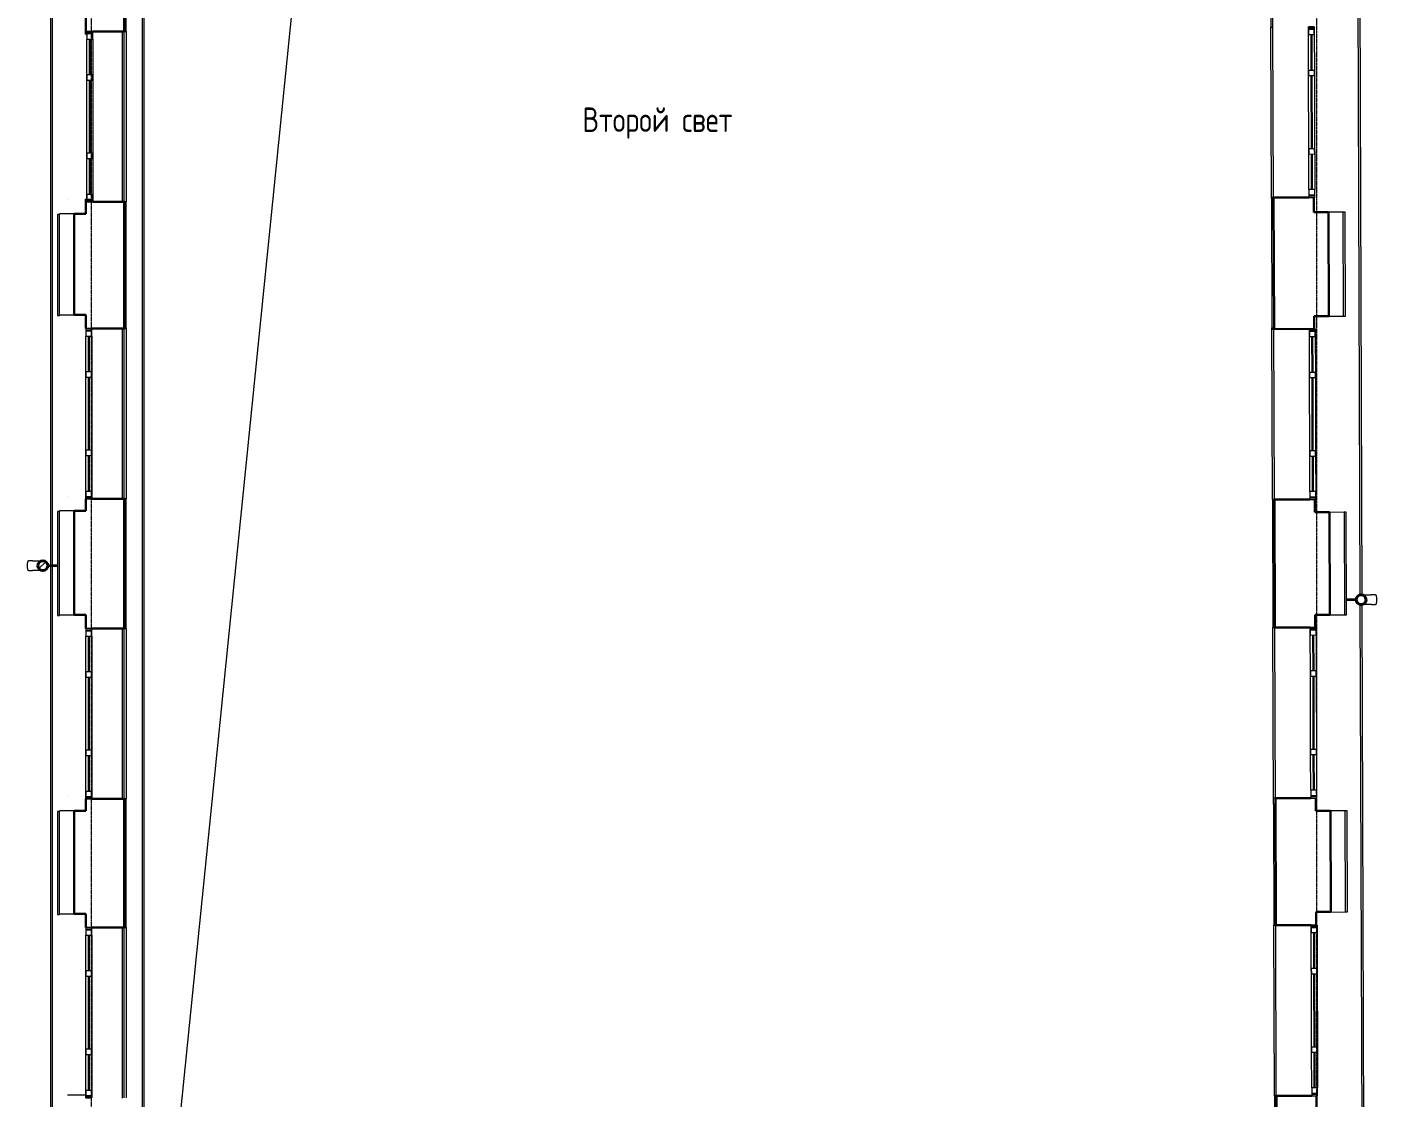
# Model space of a CAD drawing. Header units: millimetres. Extents: x 504091 to 2165846, y 135022 to 442887.
# Drawn here: x 723249 to 737023, y 295331 to 306255 of the extents above; entities that cross this region are included whole.
import ezdxf

# ---------------------------------------------------------------- set-up
doc = ezdxf.new("R2010")
doc.units = ezdxf.units.MM
doc.linetypes.add('ADSK_Линия сетки', pattern=[25, 20, -2.5, 0, -2.5])
doc.linetypes.add('осеваяX2', pattern=[4, 2.5, -0.5, 0.5, -0.5])
for name, color, linetype, lineweight in [('_ Окна', 7, 'Continuous', 30), ('Аннотация', 7, 'Continuous', 9), ('Обобщенные модели', 7, 'Continuous', 18), ('Окна', 7, 'Continuous', 18), ('Оси', 165, 'осеваяX2', 13), ('Перекрытие', 7, 'Continuous', 18), ('Стены внутренние', 7, 'Continuous', 18), ('Стены наружные', 7, 'Continuous', 18), ('Стены несущие', 7, 'Continuous', 30), ('Стены отделка', 7, 'Continuous', 30), ('Стены штриховка', 7, 'Continuous', 18)]:
    doc.layers.add(name, color=color, linetype=linetype, lineweight=lineweight)
doc.layers.add('Линии', color=7, linetype='Continuous', lineweight=9, true_color=0x00a600)
doc.styles.add('ГОСТ 2.304', font='CS_Gost2304.shx')

# ---------------------------------------------------------------- blocks, each defined once
blk = doc.blocks.new('Водосток - Тип 1 _карниз больше 490мм_-5200714-План 1-го этажа')
at = {"layer": 'Обобщенные модели'}
for p, q in [((75, 306), (75, 264)), ((175, 264), (175, 306)), ((120, 109), (120, 10)), ((130, 10), (130, 109))]:
    blk.add_line(p, q, dxfattribs=at)
at = {"layer": 'Обобщенные модели', "flags": 128}
for points in [[(75, 173), (75, 174), (75, 177), (75, 180), (75, 183), (75, 186), (75, 190), (75, 193), (75, 197), (75, 201), (75, 205), (75, 210), (75, 214), (75, 219), (75, 224), (75, 229), (75, 234), (75, 239), (75, 245), (75, 250), (75, 256), (75, 261), (75, 264)], [(175, 264), (175, 258), (175, 252), (175, 247), (175, 242), (175, 236), (175, 231), (175, 226), (175, 221), (175, 216), (175, 212), (175, 207), (175, 203), (175, 199), (175, 195), (175, 191), (175, 188), (175, 184), (175, 181), (175, 178), (175, 175), (175, 173)]]:
    blk.add_lwpolyline(points, dxfattribs=at)
at = {"layer": 'Обобщенные модели'}
for start, end in [(90, 270), (270, 90)]:
    blk.add_arc((125, 160), 52, start, end, dxfattribs=at)
at = {"layer": 'Обобщенные модели', "lineweight": 40}
for start, end in [(90, 270), (270, 90)]:
    blk.add_arc((125, 160), 50, start, end, dxfattribs=at)
at = {"layer": 'Обобщенные модели'}
for start_param, end_param in [(4.712389, 6.283185), (3.141593, 4.712389)]:
    blk.add_ellipse((125, 306), major_axis=(-50, 0), ratio=0.309017, start_param=start_param, end_param=end_param, dxfattribs=at)
blk = doc.blocks.new('Водосток - Тип 1 _карниз больше 490мм_-5200806-План 1-го этажа')
at = {"layer": 'Обобщенные модели', "lineweight": 9}
h = blk.add_hatch(dxfattribs=at)
h.set_pattern_fill('FP_19', color=256, style=0, pattern_type=2)
h.set_pattern_definition([(315, (-30301.48, 17712.4), (106.066, 106.066), [])])
h.paths.add_polyline_path([(76, 149), (86, 129), (103, 115), (125, 110), (147, 115), (164, 129), (174, 149), (174, 171), (164, 191), (147, 205), (125, 210), (102, 204), (86, 191), (76, 171)])
at = {"layer": 'Обобщенные модели'}
for p, q in [((75, 306), (75, 264)), ((175, 264), (175, 306)), ((120, 109), (120, 10)), ((130, 10), (130, 109))]:
    blk.add_line(p, q, dxfattribs=at)
at = {"layer": 'Обобщенные модели', "flags": 128}
for points in [[(75, 173), (75, 174), (75, 177), (75, 180), (75, 183), (75, 186), (75, 190), (75, 193), (75, 197), (75, 201), (75, 205), (75, 210), (75, 214), (75, 219), (75, 224), (75, 229), (75, 234), (75, 239), (75, 245), (75, 250), (75, 256), (75, 261), (75, 264)], [(175, 264), (175, 258), (175, 252), (175, 247), (175, 242), (175, 236), (175, 231), (175, 226), (175, 221), (175, 216), (175, 212), (175, 207), (175, 203), (175, 199), (175, 195), (175, 191), (175, 188), (175, 184), (175, 181), (175, 178), (175, 175), (175, 173)]]:
    blk.add_lwpolyline(points, dxfattribs=at)
at = {"layer": 'Обобщенные модели'}
for start, end in [(90, 270), (270, 90)]:
    blk.add_arc((125, 160), 52, start, end, dxfattribs=at)
at = {"layer": 'Обобщенные модели', "lineweight": 40}
for start, end in [(90, 270), (270, 90)]:
    blk.add_arc((125, 160), 50, start, end, dxfattribs=at)
at = {"layer": 'Обобщенные модели'}
for start_param, end_param in [(4.712389, 6.283185), (3.141593, 4.712389)]:
    blk.add_ellipse((125, 306), major_axis=(-50, 0), ratio=0.309017, start_param=start_param, end_param=end_param, dxfattribs=at)
blk = doc.blocks.new('окно трехпол с фрамугой - 1700-2240_h___нов_ ок-11-2595391-План 1-го этажа')
at = {"layer": '_ Окна', "lineweight": 18}
for p, q in [((-870, 80), (-870, 140)), ((-870, 140), (-790, 140)), ((-790, 140), (-790, 80)), ((-430, 80), (-430, 140)), ((-430, 140), (-370, 140)), ((-370, 140), (-370, 80)), ((370, 80), (370, 140)), ((370, 140), (430, 140)), ((430, 140), (430, 80)), ((790, 140), (790, 80)), ((870, 140), (790, 140)), ((870, 80), (870, 140)), ((-790, 80), (-870, 80)), ((-370, 80), (-430, 80)), ((430, 80), (370, 80)), ((790, 80), (870, 80))]:
    blk.add_line(p, q, dxfattribs=at)
at = {"layer": '_ Окна'}
for p, q in [((-850, 80), (-850, 140)), ((850, 80), (850, 140)), ((-790, 110), (-430, 110)), ((-370, 110), (370, 110)), ((430, 110), (790, 110))]:
    blk.add_line(p, q, dxfattribs=at)
at = {"layer": 'Окна'}
for p, q in [((-870, 140), (-870, 80)), ((-790, 140), (-870, 140)), ((-790, 140), (-430, 140)), ((-370, 140), (-430, 140)), ((-370, 140), (370, 140)), ((430, 140), (370, 140)), ((430, 140), (790, 140)), ((870, 140), (790, 140)), ((870, 80), (870, 140)), ((-870, 80), (-790, 80)), ((-430, 80), (-790, 80)), ((-430, 80), (-370, 80)), ((370, 80), (-370, 80)), ((370, 80), (430, 80)), ((790, 80), (430, 80)), ((790, 80), (870, 80))]:
    blk.add_line(p, q, dxfattribs=at)
blk = doc.blocks.new('окно трехпол с фрамугой - 1700-2240_h___нов_ ок-11-2160964-План 1-го этажа')
at = {"layer": '_ Окна', "lineweight": 18}
for p, q in [((-870, 65), (-870, 125)), ((-870, 125), (-790, 125)), ((-790, 65), (-870, 65)), ((-790, 125), (-790, 65)), ((-430, 65), (-430, 125)), ((-430, 125), (-370, 125)), ((-370, 65), (-430, 65)), ((-370, 125), (-370, 65)), ((370, 65), (370, 125)), ((370, 125), (430, 125)), ((430, 65), (370, 65)), ((430, 125), (430, 65)), ((790, 125), (790, 65)), ((870, 125), (790, 125)), ((790, 65), (870, 65)), ((870, 65), (870, 125))]:
    blk.add_line(p, q, dxfattribs=at)
at = {"layer": '_ Окна'}
for p, q in [((-850, 65), (-850, 125)), ((-790, 95), (-430, 95)), ((-370, 95), (370, 95)), ((430, 95), (790, 95)), ((850, 65), (850, 125))]:
    blk.add_line(p, q, dxfattribs=at)
at = {"layer": 'Окна'}
for p, q in [((-870, 125), (-870, 65)), ((-790, 125), (-870, 125)), ((-870, 65), (-790, 65)), ((-790, 125), (-430, 125)), ((-430, 65), (-790, 65)), ((-370, 125), (-430, 125)), ((-430, 65), (-370, 65)), ((-370, 125), (370, 125)), ((370, 65), (-370, 65)), ((430, 125), (370, 125)), ((370, 65), (430, 65)), ((430, 125), (790, 125)), ((790, 65), (430, 65)), ((870, 125), (790, 125)), ((790, 65), (870, 65)), ((870, 65), (870, 125))]:
    blk.add_line(p, q, dxfattribs=at)
blk = doc.blocks.new('окно трехпол с фрамугой - 1700-2240_h___нов_ ок-11-2160953-План 1-го этажа')
at = {"layer": '_ Окна', "lineweight": 18}
for p, q in [((-870, 75), (-870, 135)), ((-870, 135), (-790, 135)), ((-790, 75), (-870, 75)), ((-790, 135), (-790, 75)), ((-430, 75), (-430, 135)), ((-430, 135), (-370, 135)), ((-370, 75), (-430, 75)), ((-370, 135), (-370, 75)), ((370, 75), (370, 135)), ((370, 135), (430, 135)), ((430, 75), (370, 75)), ((430, 135), (430, 75)), ((790, 135), (790, 75)), ((870, 135), (790, 135)), ((790, 75), (870, 75)), ((870, 75), (870, 135))]:
    blk.add_line(p, q, dxfattribs=at)
at = {"layer": '_ Окна'}
for p, q in [((-850, 75), (-850, 135)), ((-790, 105), (-430, 105)), ((-370, 105), (370, 105)), ((430, 105), (790, 105)), ((850, 75), (850, 135))]:
    blk.add_line(p, q, dxfattribs=at)
at = {"layer": 'Окна'}
for p, q in [((-870, 135), (-870, 75)), ((-790, 135), (-870, 135)), ((-870, 75), (-790, 75)), ((-790, 135), (-430, 135)), ((-430, 75), (-790, 75)), ((-370, 135), (-430, 135)), ((-430, 75), (-370, 75)), ((-370, 135), (370, 135)), ((370, 75), (-370, 75)), ((430, 135), (370, 135)), ((370, 75), (430, 75)), ((430, 135), (790, 135)), ((790, 75), (430, 75)), ((870, 135), (790, 135)), ((790, 75), (870, 75)), ((870, 75), (870, 135))]:
    blk.add_line(p, q, dxfattribs=at)
blk = doc.blocks.new('окно трехпол с фрамугой - 1700-2240_h___нов_ ок-11-2160958-План 1-го этажа')
at = {"layer": '_ Окна', "lineweight": 18}
for p, q in [((-870, 75), (-870, 135)), ((-870, 135), (-790, 135)), ((-790, 75), (-870, 75)), ((-790, 135), (-790, 75)), ((-430, 75), (-430, 135)), ((-430, 135), (-370, 135)), ((-370, 75), (-430, 75)), ((-370, 135), (-370, 75)), ((370, 75), (370, 135)), ((370, 135), (430, 135)), ((430, 75), (370, 75)), ((430, 135), (430, 75)), ((790, 135), (790, 75)), ((870, 135), (790, 135)), ((790, 75), (870, 75)), ((870, 75), (870, 135))]:
    blk.add_line(p, q, dxfattribs=at)
at = {"layer": '_ Окна'}
for p, q in [((-850, 75), (-850, 135)), ((-790, 105), (-430, 105)), ((-370, 105), (370, 105)), ((430, 105), (790, 105)), ((850, 75), (850, 135))]:
    blk.add_line(p, q, dxfattribs=at)
at = {"layer": 'Окна'}
for p, q in [((-870, 135), (-870, 75)), ((-790, 135), (-870, 135)), ((-870, 75), (-790, 75)), ((-790, 135), (-430, 135)), ((-430, 75), (-790, 75)), ((-370, 135), (-430, 135)), ((-430, 75), (-370, 75)), ((-370, 135), (370, 135)), ((370, 75), (-370, 75)), ((430, 135), (370, 135)), ((370, 75), (430, 75)), ((430, 135), (790, 135)), ((790, 75), (430, 75)), ((870, 135), (790, 135)), ((790, 75), (870, 75)), ((870, 75), (870, 135))]:
    blk.add_line(p, q, dxfattribs=at)

msp = doc.modelspace()

# ---------------------------------------------------------------- linework, layer by layer
at = {"layer": 'Линии', "color": 8, "true_color": 0x6e6e6e}
msp.add_line((724368.8749, 290753.4628), (726377.6642, 310611.4063), dxfattribs=at)
at = {"layer": 'Оси', "linetype": 'ADSK_Линия сетки'}
for p, q in [((723907.643, 263323.4727), (723907.643, 314443.584)), ((736407.643, 263323.4727), (736407.643, 314443.584))]:
    msp.add_line(p, q, dxfattribs=at)
at = {"layer": 'Перекрытие'}
for p, q in [((724220.4745, 306211.0247), (724220.4745, 304471.0247)), ((724220.4745, 303181.0447), (724220.4745, 301441.0447)), ((724220.4745, 300121.0447), (724220.4745, 298381.0447)), ((724220.4745, 297071.0447), (724220.4745, 295331.0447))]:
    msp.add_line(p, q, dxfattribs=at)
at = {"layer": 'Стены внутренние'}
for p, q in [((724427.5472, 290759.8378), (724427.5472, 312944.8378)), ((724439.5472, 312944.8378), (724439.5472, 290759.8378)), ((724240.4745, 304471.0247), (724240.4745, 306211.0247)), ((724260.4745, 306211.0247), (724260.4745, 304471.0247)), ((735944.9746, 304506.3108), (735939.2049, 306255.3407)), ((735964.9745, 304506.3725), (735959.2048, 306255.4027)), ((723660.4745, 304500.0218), (723660.4745, 304501.0247)), ((735964.9447, 304515.4122), (735944.9447, 304515.3502)), ((735964.9447, 304515.4122), (735964.9745, 304506.3728)), ((724240.4745, 301441.0447), (724240.4745, 303181.0447)), ((724260.4745, 303181.0447), (724260.4745, 301441.0447)), ((735955.1072, 301434.712), (735949.3311, 303185.6606)), ((735949.3673, 303174.7025), (735969.3672, 303174.7645)), ((735975.1072, 301434.729), (735969.331, 303185.7247)), ((735969.331, 303185.7247), (735969.3672, 303174.7645)), ((723660.4745, 301470.5154), (723660.4745, 301471.0447)), ((724220.4745, 301441.0447), (724220.4745, 301440.5154)), ((735965.3522, 298329.0336), (735959.4144, 300129.0238)), ((735985.3521, 298329.0995), (735979.4143, 300129.0897)), ((724240.4745, 298381.0447), (724240.4745, 300121.0447)), ((724260.4745, 300121.0447), (724260.4745, 298381.0447)), ((723660.4745, 298410.3738), (723660.4745, 298411.0447)), ((724220.4745, 298381.0447), (724220.4745, 298380.3738)), ((735985.1539, 298389.1811), (735965.154, 298389.1191)), ((735985.1539, 298389.1811), (735985.3521, 298329.0995)), ((724240.4745, 295331.0447), (724240.4745, 297071.0447)), ((724260.4745, 297071.0447), (724260.4745, 295331.0447)), ((735975.17, 295352.8789), (735969.4301, 297092.8715)), ((735995.1728, 295352.0524), (735989.43, 297092.9346)), ((723850.4745, 295361.0447), (723660.4745, 295361.0447)), ((723660.4745, 295360.43), (723660.4745, 295361.0447)), ((723850.4745, 295360.43), (723660.4745, 295360.43)), ((724220.4745, 295331.0447), (724220.4745, 295330.43))]:
    msp.add_line(p, q, dxfattribs=at)
at = {"layer": 'Стены наружные'}
for p, q in [((723490.4745, 300764.725), (723490.4745, 313377.3286)), ((723510.4745, 300764.6536), (723510.4745, 313377.3999)), ((736805.7184, 313376.5021), (736848.3156, 300463.5741)), ((736825.7235, 313374.9761), (736868.3141, 300464.0684)), ((723490.4745, 291116.0447), (723490.4745, 300755.2798)), ((723510.4745, 291116.0447), (723510.4745, 300755.3512)), ((736848.6473, 300363.0348), (736879.0233, 291154.8378)), ((736868.6486, 300362.6764), (736899.0234, 291154.8378))]:
    msp.add_line(p, q, dxfattribs=at)
at = {"layer": 'Стены несущие'}
for p, q in [((724240.4745, 307523.9847), (724240.4745, 306211.0247)), ((723850.4745, 306349.7392), (723850.4745, 306181.0247)), ((723920.4745, 306211.0247), (724240.4745, 306211.0247)), ((723850.4745, 306181.0247), (723860.4745, 306181.0247)), ((723850.4745, 304501.0247), (723850.4745, 304349.7392)), ((723860.4745, 304501.0247), (723850.4745, 304501.0247)), ((724240.4745, 304471.0247), (723920.4745, 304471.0247)), ((724240.4745, 304471.0247), (724240.4745, 303181.0447)), ((736328.0503, 304516.5378), (735968.0521, 304515.4218)), ((735968.0521, 304515.4218), (735972.208, 303174.7733)), ((736378.5151, 304366.6935), (736378.0501, 304516.6928)), ((723850.4745, 304349.7392), (723730.4745, 304349.7392)), ((723730.4745, 304349.7392), (723730.4745, 303320.1714)), ((736528.5144, 304367.1585), (736378.5151, 304366.6935)), ((736531.8023, 303306.5087), (736528.5144, 304367.1585)), ((723730.4745, 303320.1714), (723850.4745, 303320.1714)), ((723850.4745, 303320.1714), (723850.4745, 303181.0447)), ((736381.8031, 303306.0437), (736531.8023, 303306.5087)), ((736382.2061, 303176.0443), (736381.8031, 303306.0437)), ((723910.4745, 303181.0447), (724240.4745, 303181.0447)), ((735972.208, 303174.7733), (736332.2063, 303175.8893)), ((723850.4745, 301441.0447), (723850.4745, 301440.5154)), ((723850.4745, 301440.5154), (723850.4745, 301320.1714)), ((724240.4745, 301441.0447), (723910.4745, 301441.0447)), ((724240.4745, 301441.0447), (724240.4745, 300121.0447)), ((736337.6002, 301435.8977), (735977.602, 301434.7817)), ((735977.602, 301434.7817), (735981.6493, 300129.1786)), ((736388.003, 301306.0533), (736387.6, 301436.0527)), ((723850.4745, 301320.1714), (723730.4745, 301320.1714)), ((723730.4745, 301320.1714), (723730.4745, 300260.0024)), ((736538.0023, 301306.5183), (736388.003, 301306.0533)), ((736541.2436, 300260.914), (736538.0023, 301306.5183)), ((723730.4745, 300260.0024), (723850.4745, 300260.0024)), ((723850.4745, 300260.0024), (723850.4745, 300121.0447)), ((735981.6493, 300129.1786), (736341.6476, 300130.2946)), ((736391.2443, 300260.449), (736541.2436, 300260.914)), ((736391.6473, 300130.4496), (736391.2443, 300260.449)), ((723910.4745, 300121.0447), (724240.4745, 300121.0447)), ((723850.4745, 298381.0447), (723850.4745, 298380.3738)), ((723850.4745, 298380.3738), (723850.4745, 298260.0024)), ((724240.4745, 298381.0447), (723910.4745, 298381.0447)), ((724240.4745, 298381.0447), (724240.4745, 297071.0447)), ((736347.0415, 298390.303), (735987.0432, 298389.187)), ((735987.0432, 298389.187), (735991.0616, 297092.9385)), ((736397.4443, 298260.4586), (736397.0413, 298390.458)), ((723850.4745, 298260.0024), (723730.4745, 298260.0024)), ((723730.4745, 298260.0024), (723730.4745, 297210.1499)), ((736547.4435, 298260.9236), (736397.4443, 298260.4586)), ((736550.6404, 297229.6739), (736547.4435, 298260.9236)), ((723730.4745, 297210.1499), (723850.4745, 297210.1499)), ((723850.4745, 297210.1499), (723850.4745, 297071.0447)), ((736400.6411, 297229.2089), (736550.6404, 297229.6739)), ((736401.0596, 297094.2095), (736400.6411, 297229.2089)), ((723910.4745, 297071.0447), (724240.4745, 297071.0447)), ((735991.0616, 297092.9385), (736351.0599, 297094.0545)), ((736356.4538, 295354.0629), (735996.4555, 295352.9469)), ((735996.4555, 295352.9469), (736000.3039, 294111.5252)), ((736406.841, 295229.2185), (736406.4536, 295354.2179))]:
    msp.add_line(p, q, dxfattribs=at)
at = {"layer": 'Стены отделка', "lineweight": 9}
for p, q in [((724260.4745, 306211.0247), (724260.4745, 307523.9847)), ((735934.9199, 307554.2824), (735939.2049, 306255.3407)), ((735959.2048, 306255.4027), (735954.9198, 307554.3484)), ((724240.4745, 306211.0247), (724260.4745, 306211.0247)), ((735939.2049, 306255.3407), (735959.2048, 306255.4027)), ((724240.4745, 304471.0247), (724240.4745, 304471.0247)), ((724260.4745, 304471.0247), (724240.4745, 304471.0247)), ((724260.4745, 303181.0447), (724260.4745, 304471.0247)), ((735964.9745, 304506.3725), (735944.9746, 304506.3083)), ((735944.9746, 304506.3083), (735949.3311, 303185.6606)), ((735969.331, 303185.7247), (735964.9745, 304506.3725)), ((723580.4745, 304343.735), (723560.4745, 304343.735)), ((723560.4745, 304343.735), (723560.4745, 303314.2285)), ((723730.4745, 304349.7392), (723580.4745, 304349.7392)), ((723580.4745, 304349.7392), (723580.4745, 304343.735)), ((736678.5194, 304365.7781), (736528.5201, 304365.3131)), ((736698.5193, 304365.8401), (736678.5194, 304365.7781)), ((736681.8073, 303305.1283), (736678.5194, 304365.7781)), ((736701.8073, 303305.1903), (736698.5193, 304365.8401)), ((723560.4745, 303314.2285), (723580.4745, 303314.2285)), ((723580.4745, 303314.2285), (723580.4745, 303320.1714)), ((723580.4745, 303320.1714), (723730.4745, 303320.1714)), ((736531.8023, 303306.5087), (736531.8081, 303304.6633)), ((736531.8081, 303304.6633), (736681.8073, 303305.1283)), ((736681.8073, 303305.1283), (736701.8073, 303305.1903)), ((724240.4745, 303181.0447), (724260.4745, 303181.0447)), ((735949.3311, 303185.6606), (735969.331, 303185.7247)), ((724260.4745, 301441.0447), (724240.4745, 301441.0447)), ((724260.4745, 300121.0447), (724260.4745, 301441.0447)), ((735975.1072, 301434.729), (735955.1073, 301434.6648)), ((735955.1073, 301434.6648), (735959.4144, 300129.0238)), ((735979.4143, 300129.0897), (735975.1072, 301434.729)), ((723580.4745, 301314.2285), (723560.4745, 301314.2285)), ((723560.4745, 301314.2285), (723560.4745, 300254.087)), ((723730.4745, 301320.1714), (723580.4745, 301320.1714)), ((723580.4745, 301320.1714), (723580.4745, 301314.2285)), ((736688.0073, 301305.1379), (736538.008, 301304.6729)), ((736708.0072, 301305.1999), (736688.0073, 301305.1379)), ((736688.0073, 301305.1379), (736691.2518, 300258.4985)), ((736711.2517, 300258.5605), (736708.0072, 301305.1999)), ((723560.4745, 300254.087), (723580.4745, 300254.087)), ((723580.4745, 300254.087), (723580.4745, 300260.0024)), ((723580.4745, 300260.0024), (723730.4745, 300260.0024)), ((735959.4144, 300129.0238), (735979.4143, 300129.0897)), ((736541.2436, 300260.914), (736541.2493, 300259.0686)), ((736541.2493, 300259.0686), (736691.2486, 300259.5336)), ((736691.2518, 300258.4985), (736711.2517, 300258.5605)), ((724240.4745, 300121.0447), (724260.4745, 300121.0447)), ((724240.4745, 298381.0447), (724240.4745, 298381.0447)), ((724260.4745, 298381.0447), (724240.4745, 298381.0447)), ((724260.4745, 297071.0447), (724260.4745, 298381.0447)), ((723580.4745, 298254.087), (723560.4745, 298254.087)), ((723560.4745, 298254.087), (723560.4745, 297204.1432)), ((723730.4745, 298260.0024), (723580.4745, 298260.0024)), ((723580.4745, 298260.0024), (723580.4745, 298254.087)), ((735985.3521, 298329.0995), (735965.3522, 298329.0336)), ((735965.3522, 298329.0336), (735969.4301, 297092.8715)), ((735989.43, 297092.9346), (735985.3521, 298329.0995)), ((736697.4485, 298259.5432), (736547.4493, 298259.0782)), ((736700.6454, 297228.2935), (736697.4485, 298259.5432)), ((736717.4517, 298258.5701), (736697.4518, 298258.5081)), ((736720.6401, 297230.0294), (736717.4517, 298258.5701)), ((723560.4745, 297204.1432), (723580.4745, 297204.1432)), ((723580.4745, 297204.1432), (723580.4745, 297210.1499)), ((723580.4745, 297210.1499), (723730.4745, 297210.1499)), ((736550.6404, 297229.6739), (736550.6461, 297227.8285)), ((736550.6461, 297227.8285), (736700.6454, 297228.2935)), ((736700.6402, 297229.9674), (736720.6401, 297230.0294)), ((724240.4745, 297071.0447), (724260.4745, 297071.0447)), ((735969.4301, 297092.8704), (735989.43, 297092.9346)), ((735995.1698, 295352.9449), (735975.17, 295352.8789)), ((735975.17, 295352.8789), (735979.2652, 294111.46)), ((735999.2651, 294111.522), (735995.1698, 295352.9449))]:
    msp.add_line(p, q, dxfattribs=at)
at = {"layer": 'Стены штриховка'}
for p, q in [((723580.4745, 303320.1714), (723580.4745, 304343.735)), ((723580.4745, 300260.0024), (723580.4745, 301314.2285)), ((723580.4745, 297210.1499), (723580.4745, 298254.087))]:
    msp.add_line(p, q, dxfattribs=at)

# ---------------------------------------------------------------- block references
at = {"layer": 'Обобщенные модели'}
for name, p, rotation in [('Водосток - Тип 1 _карниз больше 490мм_-5200806-План 1-го этажа', (723570.4745, 300635.0024), 89.99999999999991), ('Водосток - Тип 1 _карниз больше 490мм_-5200714-План 1-го этажа', (736700.3859, 300537.8519), 270.1776150639599)]:
    msp.add_blockref(name, p, dxfattribs=dict(at, rotation=rotation))
at = {"layer": 'Окна'}
for name, p, rotation in [('окно трехпол с фрамугой - 1700-2240_h___нов_ ок-11-2160964-План 1-го этажа', (723985.4745, 305341.0247), 89.99999999999991), ('окно трехпол с фрамугой - 1700-2240_h___нов_ ок-11-2595391-План 1-го этажа', (736245.3537, 305386.2856), 270.1776150639597), ('окно трехпол с фрамугой - 1700-2240_h___нов_ ок-11-2160953-План 1-го этажа', (723985.4745, 302311.0447), 89.99999999999991), ('окно трехпол с фрамугой - 1700-2240_h___нов_ ок-11-2595391-План 1-го этажа', (736254.9037, 302305.6455), 270.1776150639597), ('окно трехпол с фрамугой - 1700-2240_h___нов_ ок-11-2595391-План 1-го этажа', (736264.3449, 299260.0508), 270.1776150639597), ('окно трехпол с фрамугой - 1700-2240_h___нов_ ок-11-2160958-План 1-го этажа', (723985.4745, 299251.0447), 89.99999999999991), ('окно трехпол с фрамугой - 1700-2240_h___нов_ ок-11-2160953-План 1-го этажа', (723985.4745, 296201.0447), 89.99999999999991), ('окно трехпол с фрамугой - 1700-2240_h___нов_ ок-11-2595391-План 1-го этажа', (736273.7572, 296223.8107), 270.1776150639597)]:
    msp.add_blockref(name, p, dxfattribs=dict(at, rotation=rotation))

# ---------------------------------------------------------------- texts
at = {"layer": 'Аннотация', "lineweight": 9, "insert": (728916.1694, 305434.8532), "char_height": 250, "width": 2709, "attachment_point": 1, "line_spacing_factor": 1.022766, "style": 'ГОСТ 2.304'}
msp.add_mtext('\\pt360,720,1080,1440,1800,2160,2520,2880,3240,3600,3960,4320,4680,5040,5400,5760,6120,6480,6840,7200,7560,7920,8280,8640,9000,9360,9720,10080,10440,10800,11160,11520;Второй свет', dxfattribs=at)
msp.add_mtext('\\pt360,720,1080,1440,1800,2160,2520,2880,3240,3600,3960,4320,4680,5040,5400,5760,6120,6480,6840,7200,7560,7920,8280,8640,9000,9360,9720,10080,10440,10800,11160,11520;Второй свет', dxfattribs=at)

doc.saveas('drawing.dxf')
